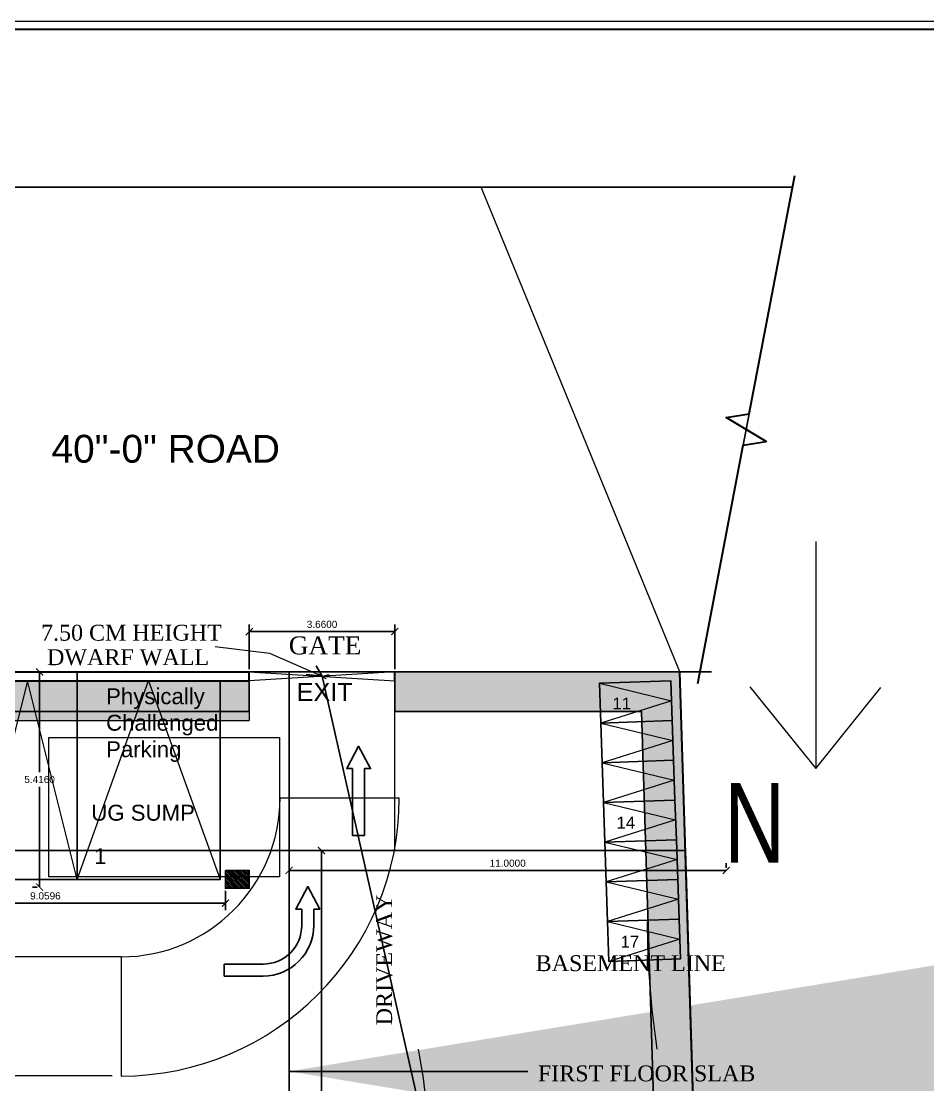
# Model space of a CAD drawing. Header units: metres. Extents: x -1560916 to -1560612, y 43591 to 43809.
# Drawn here: x -1560695.12 to -1560672.31, y 43695.7 to 43722.46 of the extents above; entities that cross this region are included whole.
import ezdxf

# ---------------------------------------------------------------- set-up
doc = ezdxf.new("R2010")
doc.units = ezdxf.units.M
doc.header["$LTSCALE"] = 750
doc.header["$MEASUREMENT"] = 0
doc.header["$PDMODE"] = 35
doc.header["$PDSIZE"] = 50
doc.linetypes.add('HIDDEN', pattern=[0.375, 0.25, -0.125])
doc.layers.get('0').update_dxf_attribs({"lineweight": 5})
doc.layers.get('Defpoints').update_dxf_attribs({"lineweight": 0})
for name, color, linetype, lineweight in [('AR_DIM WRK', 3, 'Continuous', 13), ('AR_DRIVE WAY', 173, 'Continuous', 9), ('BLK_1_FLR_0_STILT', 7, 'Continuous', 0), ('BLK_1_LVL_0_BLDG_FOOT_PRINT', 1, 'Continuous', 5), ('CAR', 6, 'Continuous', 13), ('column', 242, 'Continuous', 25), ('DIM-1', 8, 'Continuous', 18), ('ED', 30, 'Continuous', 0), ('FURN', 33, 'Continuous', 18), ('HAT', 8, 'Continuous', 5), ('MISC', 8, 'Continuous', 13), ('NORTH_DIRECTION', 7, 'Continuous', 0), ('NOTIFIED_ROAD', 183, 'Continuous', 13), ('SEGREGATED_TOILET', 1, 'Continuous', 0), ('SPECIAL_PARKING', 175, 'Continuous', 0), ('TEXT', 2, 'Continuous', 20), ('TWO WHEELER', 8, 'Continuous', 13), ('VISITOR_PARKING', 201, 'Continuous', 0), ('wall', 7, 'Continuous', 30), ('WIN', 12, 'Continuous', 18)]:
    doc.layers.add(name, color=color, linetype=linetype, lineweight=lineweight)
for name, color, linetype in [('BLK_1_LVL_0_REAR_SETBACK', 11, 'Continuous'), ('BLK_1_LVL_0_SIDE_SETBACK1', 171, 'Continuous'), ('DRIVEWAY', 6, 'Continuous'), ('PLOT_BOUNDARY', 70, 'Continuous'), ('RWH', 130, 'Continuous'), ('SURRENDER_ROAD_WIDTH', 2, 'Continuous'), ('TX', 3, 'Continuous')]:
    doc.layers.add(name, color=color, linetype=linetype)
for name, color, linetype, plot in [('DA_PARKING', 1, 'Continuous', False), ('PARKING_SLOT', 30, 'Continuous', False), ('TWO_WHEELER_PARKING', 2, 'Continuous', False)]:
    doc.layers.add(name, color=color, linetype=linetype, plot=plot)
doc.styles.add('ARIEL', font='arial.ttf')
doc.styles.add('RS1', font='romans.shx', dxfattribs={"width": 0.75})
doc.styles.get("Standard").update_dxf_attribs({"font": 'arial.ttf'})
doc.styles.add('style4', font='BOOKOS.TTF', dxfattribs={"height": 300})
doc.styles.add('USA TEXT', font='GOTHIC.TTF', dxfattribs={"width": 0.8})
doc.dimstyles.new('DIM-200', dxfattribs={"dimscale": 2, "dimtxt": 200, "dimasz": 100, "dimexe": 25, "dimexo": 25, "dimgap": 35, "dimtad": 1, "dimdec": 0, "dimrnd": 5, "dimzin": 0, "dimdsep": 46, "dimtxsty": 'RS1', "dimblk": 'ARCHTICK', "dimcen": 100, "dimdle": 25, "dimclrd": 8, "dimclre": 8, "dimclrt": 4, "dimadec": 0, "dimazin": 0, "dimtfac": 0.5, "dimtdec": 0, "dimtmove": 1, "dimatfit": 0, "dimfxl": 75, "dimfrac": 1, "dimtolj": 1, "dimtzin": 0, "dimarcsym": 2})
doc.dimstyles.get("Standard").update_dxf_attribs({"dimtxt": 0.18, "dimasz": 0.18, "dimexe": 0.18, "dimexo": 0.0625, "dimgap": 0.09, "dimtad": 1, "dimtih": 1, "dimtoh": 1, "dimdec": 4, "dimzin": 0, "dimdsep": 46, "dimtxsty": 'Standard', "dimblk": 'ARCHTICK', "dimcen": 0.09, "dimadec": 0, "dimazin": 0, "dimtfac": 1, "dimtdec": 4, "dimtofl": 0, "dimtmove": 0, "dimatfit": 3, "dimldrblk": 'ARCHTICK', "dimfxl": 1, "dimtolj": 1, "dimtzin": 0, "dimarcsym": 0})

# ---------------------------------------------------------------- blocks, each defined once
blk = doc.blocks.new('_ArchTick')
at = {"color": 0, "linetype": 'ByBlock', "const_width": 0.15}
blk.add_lwpolyline([(-0.5, -0.5), (0.5, 0.5)], dxfattribs=at)
blk = doc.blocks.new('*D226')
at = {"layer": 'Defpoints', "color": 0, "transparency": 16777216}
for p in [(-1560694.657, 43706.091), (-1560694.657, 43706.091), (-1560694.657, 43700.675)]:
    blk.add_point(p, dxfattribs=at)
at = {"layer": 'ED', "color": 0, "lineweight": -2, "transparency": 16777216}
for p, q in [((-1560694.72, 43706.091), (-1560694.837, 43706.091)), ((-1560694.657, 43706.091), (-1560694.657, 43703.565)), ((-1560694.657, 43700.675), (-1560694.657, 43703.201)), ((-1560694.72, 43700.675), (-1560694.837, 43700.675))]:
    blk.add_line(p, q, dxfattribs=at)
at = {"layer": 'ED', "color": 0, "lineweight": -2, "transparency": 16777216, "xscale": 0.18, "yscale": 0.18, "zscale": 0.18}
for p, rotation in [((-1560694.657, 43706.091), 90), ((-1560694.657, 43700.675), 270)]:
    blk.add_blockref('_ArchTick', p, dxfattribs=dict(at, rotation=rotation))
at = {"layer": 'ED', "color": 0, "transparency": 16777216, "insert": (-1560694.657, 43703.383), "char_height": 0.18, "attachment_point": 5}
blk.add_mtext('\\A1;5.4160', dxfattribs=at)
blk = doc.blocks.new('*D227')
at = {"layer": 'Defpoints', "color": 0, "transparency": 16777216}
for p in [(-1560688.381, 43701.095), (-1560677.381, 43701.095), (-1560677.381, 43701.095)]:
    blk.add_point(p, dxfattribs=at)
at = {"layer": 'ED', "color": 0, "lineweight": -2, "transparency": 16777216}
for p, q in [((-1560688.381, 43701.157), (-1560688.381, 43701.275)), ((-1560688.381, 43701.095), (-1560677.381, 43701.095)), ((-1560677.381, 43701.157), (-1560677.381, 43701.275))]:
    blk.add_line(p, q, dxfattribs=at)
at = {"layer": 'ED', "color": 0, "lineweight": -2, "transparency": 16777216, "xscale": 0.18, "yscale": 0.18, "zscale": 0.18, "rotation": 180}
blk.add_blockref('_ArchTick', (-1560688.381, 43701.095), dxfattribs=at)
at = {"layer": 'ED', "color": 0, "lineweight": -2, "transparency": 16777216, "xscale": 0.18, "yscale": 0.18, "zscale": 0.18}
blk.add_blockref('_ArchTick', (-1560677.381, 43701.095), dxfattribs=at)
at = {"layer": 'ED', "color": 0, "transparency": 16777216, "insert": (-1560682.881, 43701.277), "char_height": 0.18, "attachment_point": 5}
blk.add_mtext('\\A1;11.0000', dxfattribs=at)
blk = doc.blocks.new('*D228')
at = {"layer": 'Defpoints', "color": 0, "transparency": 16777216}
for p in [(-1560689.381, 43707.105), (-1560689.381, 43706.095), (-1560685.721, 43706.095)]:
    blk.add_point(p, dxfattribs=at)
at = {"layer": 'ED', "color": 0, "lineweight": -2, "transparency": 16777216}
for p, q in [((-1560689.381, 43706.157), (-1560689.381, 43707.285)), ((-1560685.721, 43706.157), (-1560685.721, 43707.285)), ((-1560685.721, 43707.105), (-1560689.381, 43707.105))]:
    blk.add_line(p, q, dxfattribs=at)
at = {"layer": 'ED', "color": 0, "lineweight": -2, "transparency": 16777216, "xscale": 0.18, "yscale": 0.18, "zscale": 0.18, "rotation": 180}
blk.add_blockref('_ArchTick', (-1560689.381, 43707.105), dxfattribs=at)
at = {"layer": 'ED', "color": 0, "lineweight": -2, "transparency": 16777216, "xscale": 0.18, "yscale": 0.18, "zscale": 0.18}
blk.add_blockref('_ArchTick', (-1560685.721, 43707.105), dxfattribs=at)
at = {"layer": 'ED', "color": 0, "transparency": 16777216, "insert": (-1560687.551, 43707.287), "char_height": 0.18, "attachment_point": 5}
blk.add_mtext('\\A1;3.6600', dxfattribs=at)
blk = doc.blocks.new('*D229')
at = {"layer": 'Defpoints', "color": 0, "transparency": 16777216}
for p in [(-1560688.381, 43701.595), (-1560687.565, 43701.595), (-1560689.381, 43677.749)]:
    blk.add_point(p, dxfattribs=at)
at = {"layer": 'ED', "color": 0, "lineweight": -2, "transparency": 16777216}
for p, q in [((-1560688.318, 43701.595), (-1560687.385, 43701.595)), ((-1560687.565, 43701.595), (-1560687.565, 43689.854)), ((-1560687.565, 43677.749), (-1560687.565, 43689.49)), ((-1560689.318, 43677.749), (-1560687.385, 43677.749))]:
    blk.add_line(p, q, dxfattribs=at)
at = {"layer": 'ED', "color": 0, "lineweight": -2, "transparency": 16777216, "xscale": 0.18, "yscale": 0.18, "zscale": 0.18}
for p, rotation in [((-1560687.565, 43701.595), 90), ((-1560687.565, 43677.749), 270)]:
    blk.add_blockref('_ArchTick', p, dxfattribs=dict(at, rotation=rotation))
at = {"layer": 'ED', "color": 0, "transparency": 16777216, "insert": (-1560687.565, 43689.672), "char_height": 0.18, "attachment_point": 5}
blk.add_mtext('\\A1;23.8458', dxfattribs=at)
blk = doc.blocks.new('CAR')
at = {"layer": 'CAR'}
for p, q in [((142669, 42114), (137669, 43364)), ((142669, 42114), (137669, 43364)), ((137669, 40864), (142669, 42114)), ((137669, 40864), (142669, 42114))]:
    blk.add_line(p, q, dxfattribs=at)
blk.add_lwpolyline([(137669, 40864), (137669, 43364), (142669, 43364), (142669, 40864)], close=True, dxfattribs=at)
blk.add_lwpolyline([(137669, 40864), (137669, 43364), (142669, 43364), (142669, 40864)], close=True, dxfattribs=at)
blk = doc.blocks.new('*U29')
for p, q in [((-200, 0), (-200, 2249)), ((200, 2249), (200, 0)), ((200, 0), (-200, 0))]:
    blk.add_line(p, q)
blk.add_lwpolyline([(200, 2249), (400, 2249), (0, 3000), (-400, 2249), (-200, 2249)])
blk = doc.blocks.new('*U28')
for p, q in [((2600, 1500), (2600, 2049)), ((3000, 1500), (3000, 2049)), ((1300, 200), (0, 200)), ((0, 200), (0, -200)), ((0, -200), (1300, -200))]:
    blk.add_line(p, q)
blk.add_lwpolyline([(2600, 2049), (2400, 2049), (2800, 2800), (3200, 2049), (3000, 2049)])
for radius in [1300, 1700]:
    blk.add_arc((1300, 1500), radius, 270, 0)
blk = doc.blocks.new('BIKE')
at = {"layer": 'TWO WHEELER'}
for p, q in [((101097, 37828), (99297, 37828)), ((99297, 37828), (99297, 36828)), ((101097, 36828), (101097, 37828)), ((99297, 36828), (101097, 36828))]:
    blk.add_line(p, q, dxfattribs=at)
blk.add_lwpolyline([(101097, 37828), (99297, 37328), (101097, 36828)], dxfattribs=at)
blk = doc.blocks.new('*D309')
at = {"layer": 'Defpoints', "color": 0, "transparency": 16777216}
for p in [(-1560699.041, 43700.645), (-1560689.981, 43700.645), (-1560689.981, 43700.272)]:
    blk.add_point(p, dxfattribs=at)
at = {"layer": 'ED', "color": 0, "lineweight": -2, "transparency": 16777216}
for p, q in [((-1560699.041, 43700.582), (-1560699.041, 43700.092)), ((-1560689.981, 43700.582), (-1560689.981, 43700.092)), ((-1560699.041, 43700.272), (-1560689.981, 43700.272))]:
    blk.add_line(p, q, dxfattribs=at)
at = {"layer": 'ED', "color": 0, "lineweight": -2, "transparency": 16777216, "xscale": 0.18, "yscale": 0.18, "zscale": 0.18, "rotation": 180}
blk.add_blockref('_ArchTick', (-1560699.041, 43700.272), dxfattribs=at)
at = {"layer": 'ED', "color": 0, "lineweight": -2, "transparency": 16777216, "xscale": 0.18, "yscale": 0.18, "zscale": 0.18}
blk.add_blockref('_ArchTick', (-1560689.981, 43700.272), dxfattribs=at)
at = {"layer": 'ED', "color": 0, "transparency": 16777216, "insert": (-1560694.511, 43700.454), "char_height": 0.18, "attachment_point": 5}
blk.add_mtext('\\A1;9.0596', dxfattribs=at)
blk = doc.blocks.new('A$C1B39315A')
at = {"layer": 'HAT'}
h = blk.add_hatch(dxfattribs=at)
h.set_pattern_fill('ANSI31', color=256, scale=250, style=0)
h.set_pattern_definition([(45, (1235526.34, -160224.39), (-22.0970869, 22.0970869), [])])
h.paths.add_polyline_path([(-450, 0), (0, 0), (0, 600), (-450, 600)])
at = {"layer": 'column'}
blk.add_lwpolyline([(-450, 0), (0, 0), (0, 600), (-450, 600)], close=True, dxfattribs=at)
blk = doc.blocks.new('*D490')
at = {"layer": 'Defpoints', "color": 0, "transparency": 16777216}
for p in [(-1560687.551, 43705.98), (-1560679.816, 43671.756), (-1560679.816, 43671.756)]:
    blk.add_point(p, dxfattribs=at)
at = {"layer": 'SEGREGATED_TOILET', "color": 0, "lineweight": -2, "transparency": 16777216}
for p, q in [((-1560687.551, 43705.98), (-1560683.725, 43689.05)), ((-1560687.49, 43705.994), (-1560687.375, 43706.02)), ((-1560679.816, 43671.756), (-1560683.643, 43688.686)), ((-1560679.755, 43671.77), (-1560679.641, 43671.796))]:
    blk.add_line(p, q, dxfattribs=at)
at = {"layer": 'SEGREGATED_TOILET', "color": 0, "lineweight": -2, "transparency": 16777216, "xscale": 0.18, "yscale": 0.18, "zscale": 0.18}
for p, rotation in [((-1560687.551, 43705.98), 102.7347371972185), ((-1560679.816, 43671.756), 282.7347371972186)]:
    blk.add_blockref('_ArchTick', p, dxfattribs=dict(at, rotation=rotation))
at = {"layer": 'SEGREGATED_TOILET', "color": 0, "transparency": 16777216, "insert": (-1560683.684, 43688.868), "char_height": 0.18, "attachment_point": 5}
blk.add_mtext('\\A1;35.0871', dxfattribs=at)

msp = doc.modelspace()

# ---------------------------------------------------------------- hatches: boundary and pattern name
at = {"layer": 'TWO WHEELER'}
h = msp.add_hatch(dxfattribs=at)
h.set_pattern_fill('HONEY', color=256, scale=1.11, style=0)
h.set_pattern_definition([(0, (-1559296.09928, 43487.71171), (0.208125, 0.120161025), [0.13875, -0.2775]), (120, (-1559296.09928, 43487.71171), (-0.208125, 0.120161025), [0.13875, -0.2775]), (60, (-1559296.09928, 43487.71171), (0, 0.24032205), [-0.2775, 0.13875])])
h.paths.add_polyline_path([(-1560715.31722, 43694.64595), (-1560715.29569, 43670.49177), (-1560678.444, 43670.52418), (-1560679.51778, 43705.09493), (-1560685.72098, 43705.09493), (-1560685.72098, 43706.09493), (-1560678.55122, 43706.09493), (-1560677.40945, 43669.52524), (-1560716.31722, 43669.49073), (-1560716.31722, 43694.64493)])
h = msp.add_hatch(dxfattribs=at)
h.set_pattern_fill('HONEY', color=256, scale=1.11, style=0)
h.set_pattern_definition([(0, (-1560836.29899, 43637.69712), (0.208125, 0.12016102), [0.13875, -0.2775]), (120, (-1560836.29899, 43637.69712), (-0.208125, 0.120161025), [0.13875, -0.2775]), (60, (-1560836.29899, 43637.69712), (5e-10, 0.24032205), [-0.2775, 0.13875])])
h.paths.add_polyline_path([(-1560689.38098, 43705.86493), (-1560710.62722, 43705.86493), (-1560710.62722, 43704.86493), (-1560689.38098, 43704.86493)])

# ---------------------------------------------------------------- linework, layer by layer
at = {"layer": 'AR_DIM WRK'}
for p, q in [((-1560690.24308, 43706.72768), (-1560688.87205, 43706.56428)), ((-1560688.87205, 43706.56428), (-1560687.55098, 43705.97993)), ((-1560687.55098, 43705.97993), (-1560687.70136, 43706.24208)), ((-1560687.70136, 43706.24208), (-1560687.55098, 43705.97993)), ((-1560687.55098, 43705.97993), (-1560687.95014, 43706.02625)), ((-1560678.55122, 43706.09493), (-1560685.72098, 43706.09493)), ((-1560677.40945, 43669.52524), (-1560678.55122, 43706.09493)), ((-1560690.51555, 43705.86493), (-1560694.11555, 43705.86493)), ((-1560693.71474, 43700.86493), (-1560691.91474, 43705.86493)), ((-1560691.91474, 43705.86493), (-1560690.11474, 43700.86493)), ((-1560688.60676, 43702.92126), (-1560685.60676, 43702.92126)), ((-1560694.11555, 43700.86493), (-1560690.51555, 43700.86493)), ((-1560690.51555, 43700.86493), (-1560694.11555, 43700.86493)), ((-1560692.60676, 43698.92126), (-1560711.92712, 43698.92126)), ((-1560692.60676, 43698.92126), (-1560692.60676, 43695.92126)), ((-1560692.83423, 43695.92496), (-1560711.88926, 43695.92496))]:
    msp.add_line(p, q, dxfattribs=at)
msp.add_lwpolyline([(-1560716.31722, 43694.64493), (-1560715.31722, 43694.64595), (-1560715.29569, 43670.49177), (-1560678.444, 43670.52418), (-1560679.51778, 43705.09493), (-1560685.72098, 43705.09493), (-1560685.72098, 43706.09493), (-1560678.55122, 43706.09493), (-1560677.40945, 43669.52524), (-1560716.31722, 43669.49073), (-1560716.31722, 43694.64493), (-1560715.31722, 43694.64595)], dxfattribs=at)
msp.add_lwpolyline([(-1560693.71474, 43705.86493), (-1560690.11474, 43705.86493), (-1560690.11474, 43700.86493), (-1560693.71474, 43700.86493)], close=True, dxfattribs=at)
for radius in [4, 7]:
    msp.add_arc((-1560692.60676, 43702.92126), radius, 270, 0, dxfattribs=at)
at = {"layer": 'AR_DRIVE WAY'}
for centre, radius, start, end in [((-1560658.08478, 43699.80716), 21.28353, 180, 188.67816), ((-1560698.48079, 43693.93697), 13.61823, 1.295789, 11.25882)]:
    msp.add_arc(centre, radius, start, end, dxfattribs=at)
at = {"layer": 'BLK_1_FLR_0_STILT'}
msp.add_lwpolyline([(-1560711.31722, 43701.59493), (-1560711.1439, 43686.64039), (-1560711.08722, 43681.74913, 0.41421342), (-1560707.08722, 43677.74913), (-1560705.69722, 43677.74913), (-1560705.69722, 43682.87913), (-1560700.71388, 43682.87913), (-1560700.71388, 43680.80913), (-1560699.41055, 43680.80913), (-1560699.41055, 43677.97913), (-1560695.05722, 43677.97913), (-1560695.05722, 43683.24475), (-1560689.62722, 43683.24475), (-1560689.62722, 43678.84796, 0.20569461), (-1560688.38098, 43681.74913), (-1560688.38098, 43701.59493)], format="xyb", close=True, dxfattribs=at)
at = {"layer": 'BLK_1_LVL_0_BLDG_FOOT_PRINT'}
msp.add_lwpolyline([(-1560711.31722, 43701.59493), (-1560688.38098, 43701.59493), (-1560688.38098, 43681.74913, -0.20569461), (-1560689.62722, 43678.84796), (-1560689.62722, 43677.74913), (-1560707.08722, 43677.74913, -0.41421342), (-1560711.08722, 43681.74913)], format="xyb", close=True, dxfattribs=at)
at = {"layer": 'BLK_1_LVL_0_REAR_SETBACK', "linetype": 'ByBlock'}
msp.add_lwpolyline([(-1560688.38098, 43677.74913), (-1560677.66621, 43677.74913), (-1560678.41057, 43701.59493), (-1560688.38098, 43701.59493), (-1560688.38098, 43681.74913, -0.20569461), (-1560689.62722, 43678.84796)], format="xyb", close=True, dxfattribs=at)
at = {"layer": 'BLK_1_LVL_0_SIDE_SETBACK1'}
msp.add_lwpolyline([(-1560711.31722, 43701.59493), (-1560688.38098, 43701.59493), (-1560688.38098, 43706.09493), (-1560711.31722, 43706.09493)], close=True, dxfattribs=at)
at = {"layer": 'DA_PARKING', "linetype": 'Continuous'}
msp.add_lwpolyline([(-1560693.71474, 43700.86493), (-1560690.11474, 43700.86493), (-1560690.11474, 43705.86493), (-1560693.71474, 43705.86493)], close=True, dxfattribs=at)
at = {"layer": 'DIM-1', "color": 6, "linetype": 'Continuous'}
msp.add_lwpolyline([(-1560611.69779, 43638.46354), (-1560730.49779, 43638.46354), (-1560730.49779, 43722.46354), (-1560611.69779, 43722.46354), (-1560611.69779, 43638.46354)], close=True, dxfattribs=at)
at = {"layer": 'FURN', "linetype": 'HIDDEN'}
for p in [(-1560711.31722, 43701.59493), (-1560688.38098, 43694.64493)]:
    msp.add_line(p, (-1560688.38098, 43701.59493), dxfattribs=at)
at = {"layer": 'MISC', "linetype": 'HIDDEN'}
msp.add_lwpolyline([(-1560694.42121, 43704.44178), (-1560688.61974, 43704.44178), (-1560688.61974, 43700.93178), (-1560694.42121, 43700.93178)], close=True, dxfattribs=at)
at = {"layer": 'NORTH_DIRECTION'}
for points in [[(-1560675.13118, 43709.37637), (-1560675.13118, 43709.37637), (-1560675.13118, 43703.66028), (-1560673.48972, 43705.69568)], [(-1560676.7861, 43705.71237), (-1560676.7861, 43705.71237), (-1560675.13118, 43703.66028)]]:
    msp.add_lwpolyline(points, dxfattribs=at)
at = {"layer": 'NOTIFIED_ROAD', "color": 1}
msp.add_lwpolyline([(-1560678.55122, 43706.09493), (-1560683.55122, 43718.28693), (-1560728.50922, 43718.28693), (-1560728.50922, 43672.49073), (-1560716.31722, 43672.49073), (-1560716.31722, 43703.09493), (-1560713.31722, 43706.09493)], close=True, dxfattribs=at)
at = {"layer": 'PARKING_SLOT', "linetype": 'Continuous'}
msp.add_lwpolyline([(-1560696.21474, 43700.86493), (-1560693.71474, 43700.86493), (-1560693.71474, 43705.86493), (-1560696.21474, 43705.86493)], close=True, dxfattribs=at)
at = {"layer": 'PLOT_BOUNDARY'}
msp.add_lwpolyline([(-1560677.40945, 43669.52524), (-1560678.55122, 43706.09493), (-1560713.31722, 43706.09493), (-1560716.31722, 43703.09493), (-1560716.31722, 43669.49073)], close=True, dxfattribs=at)
at = {"layer": 'RWH'}
for points in [[(-1560685.72098, 43705.09493), (-1560685.72098, 43706.09493), (-1560678.55122, 43706.09493), (-1560677.40824, 43669.52524), (-1560716.31721, 43669.49073), (-1560716.31722, 43694.64493), (-1560715.31722, 43694.64595), (-1560715.29569, 43670.49177), (-1560678.444, 43670.52418), (-1560679.51778, 43705.09493)], [(-1560716.31722, 43698.74493), (-1560715.31722, 43698.74493), (-1560715.31722, 43702.68072), (-1560712.903, 43705.09493), (-1560689.38098, 43705.09493), (-1560689.38098, 43706.09493), (-1560713.31722, 43706.09493), (-1560716.31722, 43703.09707)]]:
    msp.add_lwpolyline(points, close=True, dxfattribs=at)
at = {"layer": 'SPECIAL_PARKING'}
msp.add_lwpolyline([(-1560693.71474, 43701.59493), (-1560685.72098, 43701.59493), (-1560685.72098, 43706.09493), (-1560693.71474, 43706.09493)], close=True, dxfattribs=at)
at = {"layer": 'SURRENDER_ROAD_WIDTH'}
msp.add_line((-1560685.72098, 43706.09493), (-1560677.75388, 43706.09493), dxfattribs=at)
msp.add_lwpolyline([(-1560678.04383, 43706.09493), (-1560675.71489, 43718.28693), (-1560716.31722, 43718.28693), (-1560716.31722, 43721.17724), (-1560728.50922, 43721.17724), (-1560728.50922, 43667.70038), (-1560716.31722, 43667.70038), (-1560716.31722, 43703.09493), (-1560713.31722, 43706.09493)], close=True, dxfattribs=at)
at = {"layer": 'TWO WHEELER'}
for p, q in [((-1560689.38098, 43706.09493), (-1560685.72098, 43705.86493)), ((-1560685.72098, 43706.09493), (-1560689.38098, 43705.86493))]:
    msp.add_line(p, q, dxfattribs=at)
at = {"layer": 'TWO_WHEELER_PARKING', "linetype": 'Continuous'}
for points in [[(-1560680.53845, 43704.80426), (-1560678.73949, 43704.86551), (-1560678.77352, 43705.86493), (-1560680.57248, 43705.80368)], [(-1560680.50442, 43703.80484), (-1560678.70546, 43703.86609), (-1560678.73949, 43704.86551), (-1560680.53845, 43704.80426)], [(-1560680.47039, 43702.80542), (-1560678.67143, 43702.86667), (-1560678.70546, 43703.86609), (-1560680.50442, 43703.80484)], [(-1560680.43636, 43701.806), (-1560678.63741, 43701.86725), (-1560678.67143, 43702.86667), (-1560680.47039, 43702.80542)], [(-1560680.40234, 43700.80658), (-1560678.60338, 43700.86783), (-1560678.63741, 43701.86725), (-1560680.43636, 43701.806)], [(-1560680.36831, 43699.80716), (-1560678.56935, 43699.86841), (-1560678.60338, 43700.86783), (-1560680.40234, 43700.80658)], [(-1560680.33428, 43698.80774), (-1560678.53532, 43698.86899), (-1560678.56935, 43699.86841), (-1560680.36831, 43699.80716)]]:
    msp.add_lwpolyline(points, close=True, dxfattribs=at)
at = {"layer": 'VISITOR_PARKING'}
msp.add_lwpolyline([(-1560709.64055, 43701.59493), (-1560693.71474, 43701.59493), (-1560693.71474, 43706.09493), (-1560709.64055, 43706.09493)], close=True, dxfattribs=at)
at = {"layer": 'wall'}
for p, q in [((-1560713.31722, 43706.09493), (-1560689.38098, 43706.09493)), ((-1560689.38098, 43705.86493), (-1560689.38098, 43706.09493)), ((-1560685.72098, 43705.86493), (-1560685.72098, 43706.09493)), ((-1560677.40824, 43669.52524), (-1560678.55122, 43706.09493)), ((-1560710.62722, 43705.86493), (-1560689.38098, 43705.86493))]:
    msp.add_line(p, q, dxfattribs=at)
msp.add_lwpolyline([(-1560611.89779, 43638.66354), (-1560730.29779, 43638.66354), (-1560730.29779, 43722.26354), (-1560611.89779, 43722.26354)], close=True, dxfattribs=at)
for points in [[(-1560676.80431, 43712.58383), (-1560675.6586, 43718.58161)], [(-1560678.10012, 43705.80026), (-1560676.95441, 43711.79804), (-1560676.37715, 43711.89138), (-1560677.38157, 43712.49048), (-1560676.80431, 43712.58383)]]:
    msp.add_lwpolyline(points, dxfattribs=at)
at = {"layer": 'WIN'}
for p in [(-1560689.38098, 43705.86493), (-1560710.62722, 43704.86493)]:
    msp.add_line(p, (-1560689.38098, 43704.86493), dxfattribs=at)

# ---------------------------------------------------------------- block references
at = {"layer": 'column', "xscale": 0.001, "yscale": 0.001, "zscale": 0.001, "rotation": 270}
msp.add_blockref('A$C1B39315A', (-1560689.98098, 43700.64493), dxfattribs=at)
at = {"layer": 'DRIVEWAY', "xscale": 0.00075, "yscale": 0.00075, "zscale": 0.00075}
for name, p in [('*U29', (-1560686.63098, 43701.97218)), ('*U28', (-1560690.01066, 43698.58809))]:
    msp.add_blockref(name, p, dxfattribs=at)
at = {"layer": 'TWO WHEELER', "yscale": 0.001, "zscale": 0.001}
for name, p, xscale, rotation in [('CAR', (-1560652.85074, 43563.19593), 0.001, 90), ('BIKE', (-1560578.2468, 43671.43775), -0.001, 1.950055746422503), ('BIKE', (-1560578.21277, 43670.43833), -0.001, 1.950055746422503), ('BIKE', (-1560578.17875, 43669.43891), -0.001, 1.950055746422503), ('BIKE', (-1560578.14472, 43668.43949), -0.001, 1.950055746422503), ('BIKE', (-1560578.11069, 43667.44007), -0.001, 1.950055746422503), ('BIKE', (-1560578.07666, 43666.44065), -0.001, 1.950055746422503), ('BIKE', (-1560578.04263, 43665.44123), -0.001, 1.950055746422503)]:
    msp.add_blockref(name, p, dxfattribs=dict(at, xscale=xscale, rotation=rotation))

# ---------------------------------------------------------------- texts
at = {"style": 'style4'}
for s, p in [('7.50 CM HEIGHT', (-1560694.62066, 43706.87738)), (' DWARF WALL', (-1560694.62066, 43706.26077)), ('BASEMENT LINE', (-1560682.17658, 43698.56155))]:
    msp.add_text(s, height=0.4, dxfattribs=at).set_placement(p)
at = {"color": 4}
for s, height, p in [('11', 0.3, (-1560680.2441, 43705.14698)), ('14', 0.3, (-1560680.14202, 43702.14872)), ('1', 0.4, (-1560693.28285, 43701.2555)), ('17', 0.3, (-1560680.03993, 43699.15046))]:
    msp.add_text(s, height=height, dxfattribs=at).set_placement(p)
at = {"style": 'style4'}
msp.add_text('DRIVEWAY', height=0.4, rotation=90, dxfattribs=at).set_placement((-1560685.78718, 43697.19827))
at = {"linetype": 'ByBlock', "insert": (-1560694.35767, 43712.05628), "char_height": 0.7, "width": 29.6180367, "attachment_point": 1, "style": 'style4'}
msp.add_mtext('{\\fArial|b0|i0|c0|p34;40"-0" ROAD }', dxfattribs=at)
at = {"color": 4, "insert": (-1560692.98429, 43705.67854), "char_height": 0.4, "width": 4.6386995, "attachment_point": 1}
msp.add_mtext('Physically Challenged Parking', dxfattribs=at)
at = {"insert": (-1560682.12122, 43696.18832), "char_height": 0.4, "width": 5.7903943, "attachment_point": 1, "style": 'style4'}
msp.add_mtext('FIRST FLOOR SLAB PROJECTION', dxfattribs=at)
at = {"layer": 'NORTH_DIRECTION', "insert": (-1560677.44126, 43703.29211), "char_height": 2, "attachment_point": 1, "style": 'USA TEXT'}
msp.add_mtext_dynamic_manual_height_columns('N', width=1.1850696, gutter_width=30, heights=[2.65126], dxfattribs=at)
at = {"layer": 'TEXT', "color": 4, "linetype": 'ByBlock', "style": 'ARIEL'}
msp.add_text('UG SUMP', height=0.4, dxfattribs=at).set_placement((-1560693.35763, 43702.34759))
at = {"layer": 'TX', "style": 'style4'}
msp.add_text('GATE', height=0.45332, dxfattribs=at).set_placement((-1560688.38754, 43706.53142))
at = {"layer": 'TX', "linetype": 'ByBlock', "insert": (-1560688.18758, 43705.8135), "char_height": 0.45332, "width": 29.6180367, "attachment_point": 1, "style": 'style4'}
msp.add_mtext('{\\fArial|b0|i0|c0|p34;EXIT}', dxfattribs=at)

# ---------------------------------------------------------------- dimensions: what is measured, and where the dimension line sits
at = {"layer": 'ED'}
dim = msp.add_aligned_dim(p1=(-1560685.72098, 43706.09493), p2=(-1560689.38098, 43706.09493), distance=-1.01001, dimstyle='Standard', override={"dimtmove": 1, "dimfxl": 5}, dxfattribs=at)
dim.commit()
dim.dimension.update_dxf_attribs({"geometry": '*D228', "text_midpoint": (-1560687.55098, 43707.28691)})
for base, p1, p2, picture, middle in [((-1560694.65722, 43706.09096), (-1560694.65722, 43700.67493), (-1560694.65722, 43706.09096), '*D226', (-1560694.65722, 43703.38295)), ((-1560687.56548, 43701.59493), (-1560689.38098, 43677.74913), (-1560688.38098, 43701.59493), '*D229', (-1560687.56548, 43689.67203))]:
    dim = msp.add_linear_dim(base=base, p1=p1, p2=p2, angle=90, dimstyle='Standard', override={"dimtmove": 1, "dimfxl": 5}, dxfattribs=at)
    dim.commit()
    dim.dimension.update_dxf_attribs({"geometry": picture, "text_midpoint": middle})
for base, p1, p2, picture, middle in [((-1560677.38098, 43701.09493), (-1560688.38098, 43701.09493), (-1560677.38098, 43701.09493), '*D227', (-1560682.88098, 43701.27684)), ((-1560689.98098, 43700.2721), (-1560699.04055, 43700.64493), (-1560689.98098, 43700.64493), '*D309', (-1560694.51076, 43700.454))]:
    dim = msp.add_linear_dim(base=base, p1=p1, p2=p2, dimstyle='Standard', override={"dimtmove": 1, "dimfxl": 5}, dxfattribs=at)
    dim.commit()
    dim.dimension.update_dxf_attribs({"geometry": picture, "text_midpoint": middle})
at = {"layer": 'SEGREGATED_TOILET'}
dim = msp.add_aligned_dim(p1=(-1560687.55098, 43705.97993), p2=(-1560679.81646, 43671.75592), distance=0, dimstyle='Standard', dxfattribs=at)
dim.commit()
dim.dimension.update_dxf_attribs({"geometry": '*D490', "text_midpoint": (-1560683.68372, 43688.86792)})

# ---------------------------------------------------------------- leaders
at = {"layer": 'TWO WHEELER'}
msp.add_leader([(-1560688.38098, 43696.03858), (-1560682.37509, 43696.03858)], dimstyle='DIM-200', dxfattribs=at)

doc.saveas('drawing.dxf')
